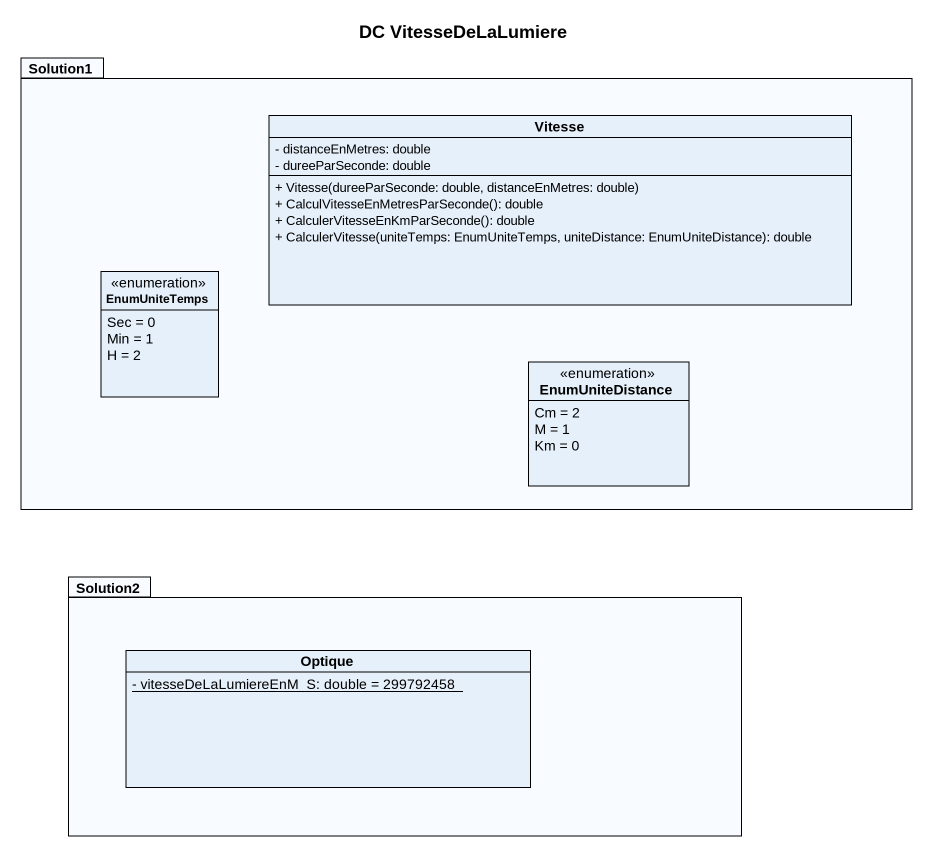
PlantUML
@startuml
title DC VitesseDeLaLumiere
hide circle
hide empty members
skinparam classAttributeIconSize 0
package Solution1 {
  class Vitesse {
    - distanceEnMetres: double
    - dureeParSeconde: double
    + Vitesse(dureeParSeconde: double, distanceEnMetres: double)
    + CalculVitesseEnMetresParSeconde(): double
    + CalculerVitesseEnKmParSeconde(): double
    + CalculerVitesse(uniteTemps: EnumUniteTemps, uniteDistance: EnumUniteDistance): double
  }
  enum EnumUniteTemps {
    Sec = 0
    Min = 1
    H = 2
  }
  enum EnumUniteDistance {
    Cm = 2
    M = 1
    Km = 0
  }
}
package Solution2 {
  class Optique {
    {static} - vitesseDeLaLumiereEnM_S: double = 299792458
  }
}
@enduml
